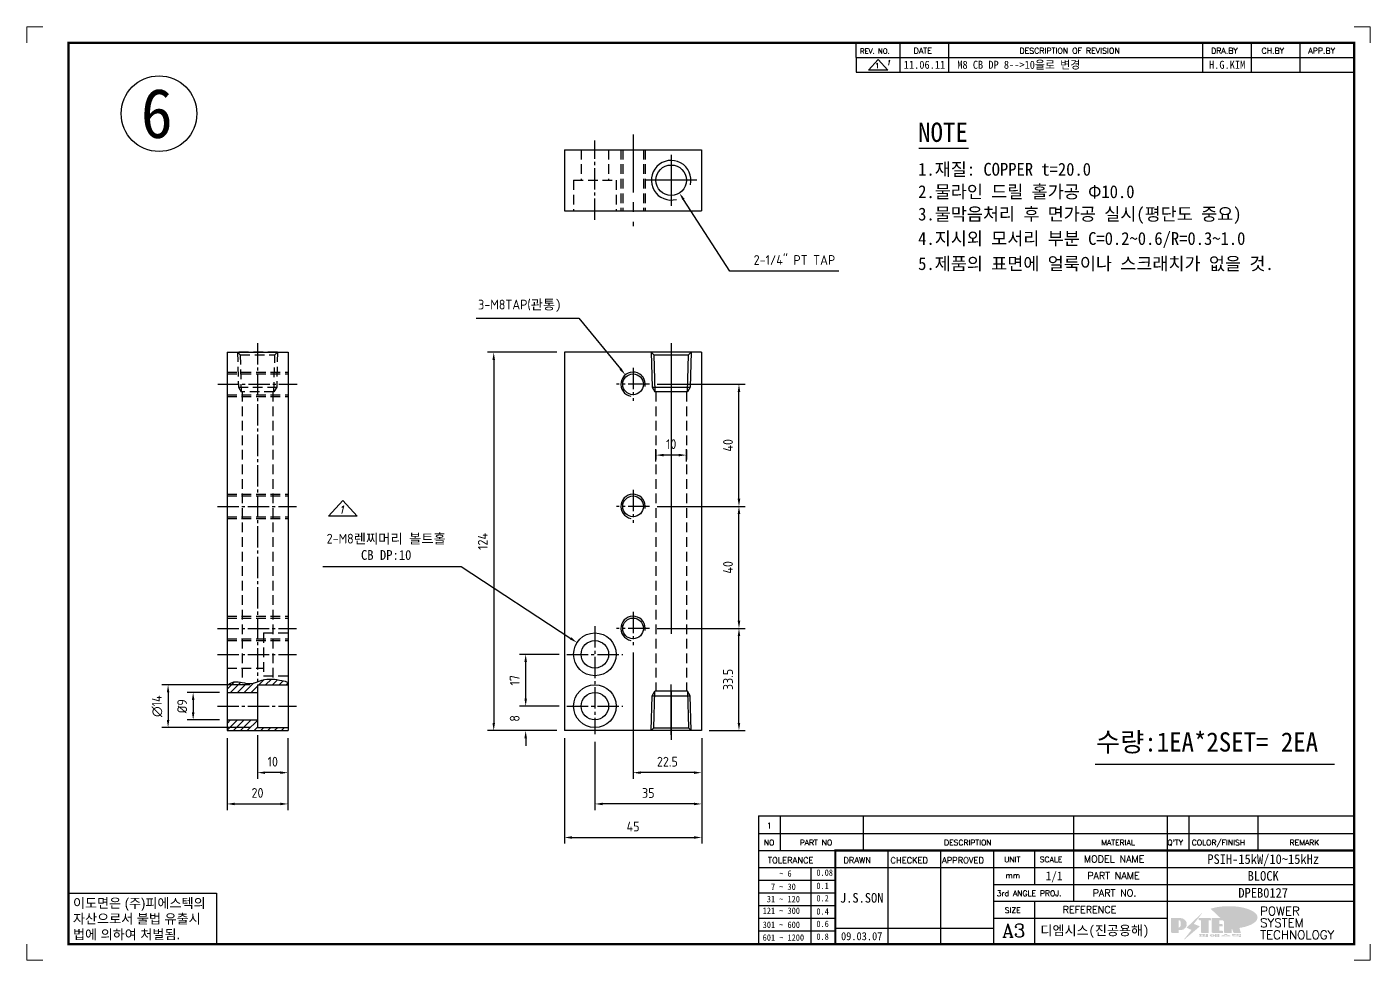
# Model space of a CAD drawing. Header units: millimetres. Extents: x 24815 to 36799, y -9299 to 5469.
# Drawn here: x 29863 to 30303.5, y -4594.7 to -4288.8 of the extents above; entities that cross this region are included whole.
import ezdxf
from ezdxf.enums import TextEntityAlignment as Align

# ---------------------------------------------------------------- set-up
doc = ezdxf.new("R2010")
doc.units = ezdxf.units.MM
for name, pattern in [('CENTER', [50.8, 31.75, -6.35, 6.35, -6.35]), ('CENTER1', [10, 7, -1, 1, -1]), ('CENTER2', [28.575, 19.05, -3.175, 3.175, -3.175]), ('HIDDEN2', [4.7625, 3.175, -1.5875])]:
    doc.linetypes.add(name, pattern=pattern)
doc.layers.add('FORMAT-1', color=7, linetype='Continuous')
doc.layers.add('line', color=3, linetype='Continuous')
doc.styles.add('h1', font='')
doc.styles.add('HAN', font='')
doc.styles.add('RC', font='ROMANC.SHX')
doc.styles.add('ROMANT', font='romant')
doc.styles.add('RT', font='ROMANT.SHX', dxfattribs={"oblique": 15})
doc.styles.get("Standard").update_dxf_attribs({"font": 'ISOCP.SHX', "bigfont": 'WHGTXT.SHX'})
doc.styles.get('h1').set_extended_font_data('New Gulim')
doc.styles.get('HAN').set_extended_font_data('GulimChe')
doc.dimstyles.new('PS-1', dxfattribs={"dimtxt": 3.2, "dimasz": 2.5, "dimexe": 2, "dimexo": 2.5, "dimgap": 2, "dimtad": 1, "dimtoh": 1, "dimrnd": 0.05, "dimzin": 12, "dimdsep": 46, "dimtxsty": 'Standard', "dimcen": 0, "dimclrt": 2, "dimazin": 3, "dimtfac": 1, "dimtofl": 0, "dimtmove": 0, "dimatfit": 3, "dimfxl": 0, "dimtolj": 1, "dimtzin": 0, "dimarcsym": 0})

# ---------------------------------------------------------------- blocks, each defined once
blk = doc.blocks.new('t3')
for p, q in [((0, 15.88), (46.25, 15.88)), ((0, 15.88), (0, 0)), ((46.25, 15.88), (46.25, 0)), ((0, 0), (46.25, 0))]:
    blk.add_line(p, q)
at = {"color": 1, "style": 'h1'}
for s, p in [('이도면은 (주)피에스텍의', (1.4, 11.29)), ('자산으로서 불법 유출시', (1.4, 6.41)), ('법에 의하여 처벌됨.', (1.4, 1.52))]:
    blk.add_text(s, height=3, dxfattribs=at).set_placement(p)
blk = doc.blocks.new('new LOGO')
at = {"layer": 'line'}
h = blk.add_hatch(color=1, dxfattribs=at)
h.paths.add_polyline_path([(41.5, 16.4), (54.3, 16.4, 1), (54.3, 82.9), (0, 82.9), (0, -0.1), (41.5, -0.1)])
h.paths.add_polyline_path([(41.5, 27.9), (41.5, 71.9), (43.6, 71.9, -0.414214), (54.6, 60.9), (54.6, 38.9, -0.414214), (43.6, 27.9)], flags=16)
h.paths.add_polyline_path([(214.7, 71.9), (227.5, 71.9), (227.5, 82.9), (159.7, 82.9), (159.7, 71.9), (172.5, 71.9), (172.5, -0.1), (214.7, -0.1)])
h.paths.add_polyline_path([(276, 37.4), (294.8, 37.4), (294.8, 49.1), (276, 49.1), (276, 71.9), (294.8, 71.9), (294.8, 82.9), (234.5, 82.9), (234.5, -0.1), (297, -0.1), (297, 10.9), (276, 10.9)])
h.paths.add_polyline_path([(347.2, 35.2), (359.7, -0.1), (400.5, -0.1), (379.6, 66.8), (399.7, 82.9), (380.6, 82.9), (347.2, 61.6), (347.2, 82.9), (305.5, 82.9), (305.5, -0.1), (347.2, -0.1)])
h = blk.add_hatch(color=250, dxfattribs=at)
h.paths.add_polyline_path([(44.5, 69.4), (46.6, 69.4, -0.129793), (52, 68, 0.221832), (43.6, 71.9), (41.5, 71.9), (41.5, 27.9), (43.6, 27.9, 0.02048), (44.5, 28)], flags=17)
h.paths.add_polyline_path([(44.5, 13.9), (57.3, 13.9, 0.72362), (77.1, 73.9, -0.679777), (54.3, 16.4), (41.5, 16.4), (41.5, -0.1), (3, -0.1), (3, -2.6), (44.5, -2.6)])
h.paths.add_polyline_path([(117.9, 14.2), (71.5, -44.4), (77.1, -39.6), (120.8, 15.6), (92, 28.9), (173.3, 106), (177.5, 111.4), (89.1, 27.6)])
h.paths.add_polyline_path([(162.7, 71.9), (162.7, 69.4), (172.5, 69.4), (172.5, 71.9)], flags=17)
h.paths.add_polyline_path([(217.7, 69.4), (230.5, 69.4), (230.5, 80.4), (227.5, 80.4), (227.5, 71.9), (214.7, 71.9), (214.7, -0.1), (175.5, -0.1), (175.5, -2.6), (217.7, -2.6)])
h.paths.add_polyline_path([(297.8, 46.6), (294.8, 46.6), (294.8, 37.4), (276, 37.4), (276, 10.9), (279, 10.9), (279, 34.9), (297.8, 34.9)])
h.paths.add_polyline_path([(300, 8.4), (297, 8.4), (297, -0.1), (237.5, -0.1), (237.5, -2.6), (300, -2.6)])
h.paths.add_polyline_path([(297.8, 80.4), (294.8, 80.4), (294.8, 71.9), (276, 71.9), (276, 49.1), (279, 49.1), (279, 69.4), (297.8, 69.4)])
h.paths.add_polyline_path([(350.2, 80.4), (347.2, 80.4), (347.2, 61.6), (350.2, 63.5)])
h.paths.add_polyline_path([(350.2, 26.7), (347.2, 35.2), (347.2, -0.1), (308.5, -0.1), (308.5, -2.6), (350.2, -2.6)])
h.paths.add_polyline_path([(402.7, 80.4), (396.5, 80.4), (379.6, 66.8), (400.5, -0.1), (361.8, -0.1), (362.7, -2.6), (403.5, -2.6), (382.6, 64.3)])
blk.add_hatch(color=5, dxfattribs=at).paths.add_polyline_path([(166.3, 35), (131, 49), (180.4, 112.7), (92, 28.9), (120.8, 15.6), (74.4, -43)])
h = blk.add_hatch(color=253, dxfattribs=at)
edge = h.paths.add_edge_path()
edge.add_ellipse((333.9, 86.4), major_axis=(-165.9, 0), ratio=0.39426, start_angle=111.51268, end_angle=334.46902)
edge.add_ellipse((314.1, 81.2), major_axis=(-153.7, 0), ratio=0.40699, start_angle=121.30662, end_angle=327.74369, ccw=False)
edge.add_line((394, 27.8), (394.7, 25.6))
h = blk.add_hatch(color=250, dxfattribs=at)
edge = h.paths.add_edge_path()
edge.add_ellipse((237.8, -17.6), major_axis=(-14.3, 0), ratio=0.526336, start_angle=192.2456, end_angle=269.07481)
edge.add_line((238.1, -10.1), (237.6, -10.1))
edge.add_ellipse((237.8, -17.6), major_axis=(-14.3, 0), ratio=0.526336, start_angle=270.92519, end_angle=449.07481)
edge.add_line((237.6, -25.1), (238.1, -25.1))
edge.add_ellipse((237.8, -17.6), major_axis=(-14.3, 0), ratio=0.526336, start_angle=450.92519, end_angle=527.7544)
edge.add_line((251.7, -19.2), (254.1, -19.2))
edge.add_line((254.1, -19.2), (254.1, -27.1))
edge.add_line((254.1, -27.1), (263.1, -27.1))
edge.add_line((263.1, -27.1), (263.1, -10.1))
edge.add_line((263.1, -10.1), (254.1, -10.1))
edge.add_line((254.1, -10.1), (254.1, -16))
edge.add_line((254.1, -16), (251.7, -16))
h.paths.add_polyline_path([(241, -16.4), (241, -18.7, -1), (234.4, -18.7), (234.4, -16.4, -1)], flags=16)
h.paths.add_polyline_path([(278.2, -10.1), (268.1, -10.1), (268.1, -27.1), (278.2, -27.1)])
h.paths.add_polyline_path([(310.3, -10.1), (310.3, -11.1, -0.157169), (289.3, -17.5), (294, -19.9, 0.128407), (316.3, -15.9, 0.128407), (338.6, -19.9), (343.3, -17.5, -0.157169), (322.2, -11.1), (322.2, -10.1)])
h.paths.add_polyline_path([(342.1, -25.1), (342.1, -22.3), (290.4, -22.3), (290.4, -25.1)])
h.paths.add_polyline_path([(352, -10.1), (352, -16.2, 0.414214), (354, -18.2), (378.7, -18.2), (378.7, -19.6), (390.2, -19.6), (390.2, -10.1), (378.7, -10.1), (378.7, -13.6), (374.7, -13.6), (374.7, -15.1), (378.7, -15.1), (378.7, -16.2), (364.7, -16.2), (364.7, -15.1), (371.2, -15.1), (371.2, -13.6), (364.7, -13.6), (364.7, -12.6), (374.7, -12.6), (374.7, -10.1)])
h.paths.add_polyline_path([(393.8, -10.1), (393.8, -19.6), (405, -19.6), (405, -10.1)])
h.paths.add_polyline_path([(405, -27.1), (405, -20.9), (356.8, -20.9), (356.8, -23), (391.8, -23), (391.8, -27.1)])
h.paths.add_polyline_path([(200.4, -10.1), (200.4, -22.3), (193.2, -22.3), (193.2, -12.6), (196.6, -12.6), (196.6, -10.1), (161, -10.1), (161, -12.6), (164.5, -12.6), (164.5, -22.3), (161, -22.3), (161, -25.1), (200.4, -25.1), (200.4, -27.1), (213.9, -27.1), (213.9, -10.1)])
h.paths.add_polyline_path([(182, -12.6), (175.6, -12.6), (175.6, -22.3), (182, -22.3)], flags=17)
blk = doc.blocks.new('format-3')
at = {"color": 3, "lineweight": 9}
for p, q in [((0, 286.3), (0, 291.3)), ((5, 291.3), (0, 291.3)), ((414.5, 291.3), (419.5, 291.3)), ((419.5, 286.3), (419.5, 291.3)), ((0, 5), (0, 0)), ((419.5, 5), (419.5, 0)), ((5, 0), (0, 0)), ((414.5, 0), (419.5, 0))]:
    blk.add_line(p, q, dxfattribs=at)
at = {"color": 180}
for p, q in [((258.97, 281.75), (258.97, 286.3)), ((272.71, 281.75), (272.71, 286.3)), ((287.94, 281.75), (287.94, 286.3)), ((367.22, 281.75), (367.22, 286.3)), ((382.45, 281.75), (382.45, 286.3)), ((397.61, 281.75), (397.61, 286.3)), ((258.97, 281.75), (414.5, 281.75)), ((228.5, 39.49), (228.5, 5)), ((228.5, 39.49), (414.5, 39.49)), ((235.29, 39.49), (235.29, 34.21)), ((261.24, 34.21), (261.24, 39.49)), ((326.9, 39.49), (326.9, 34.21)), ((356.11, 39.49), (356.11, 34.21)), ((362.93, 39.49), (362.93, 34.21)), ((384.48, 39.49), (384.48, 34.21)), ((228.5, 34.21), (252.48, 34.21)), ((268.96, 5), (268.96, 34.21)), ((285.45, 5), (285.45, 34.21)), ((301.94, 5), (301.94, 34.21)), ((314.72, 34.21), (314.72, 23.65)), ((326.9, 34.21), (326.9, 18.37)), ((356.11, 34.21), (356.11, 5)), ((228.5, 28.93), (252.48, 28.93)), ((244.89, 5.23), (244.89, 28.93)), ((252.48, 28.93), (414.5, 28.93)), ((228.5, 24.98), (252.48, 24.98)), ((228.5, 21.03), (252.48, 21.03)), ((301.94, 23.65), (414.5, 23.65)), ((228.5, 17.08), (252.48, 17.08)), ((301.94, 18.37), (414.5, 18.37)), ((314.72, 18.37), (314.72, 5)), ((228.5, 13.13), (252.48, 13.13)), ((301.94, 13.09), (356.11, 13.09)), ((228.5, 9.18), (252.48, 9.18)), ((252.48, 9.95), (301.94, 9.95))]:
    blk.add_line(p, q, dxfattribs=at)
at = {"const_width": 0.7}
blk.add_lwpolyline([(252.48, 5), (252.48, 34.21), (414.5, 34.21)], dxfattribs=at)
at = {"layer": 'FORMAT-1', "const_width": 0.7}
blk.add_lwpolyline([(13, 5), (13, 286.3), (414.5, 286.3), (414.5, 5)], close=True, dxfattribs=at)
blk.add_blockref('t3', (13, 5))
at = {"xscale": 0.05400000000000027, "yscale": 0.05400000000000027, "zscale": 0.05400000000000027}
blk.add_blockref('new LOGO', (357.35, 8.65), dxfattribs=at)
at = {"color": 2}
for s, height, style, p in [('REV. NO.', 1.56, 'RC', (260.23, 282.95)), ('DATE', 1.788, 'RC', (276.95, 282.94)), ('DESCRIPTION OF REVISION', 1.7875, 'RC', (309.98, 282.94)), ('DRA.BY', 1.788, 'RC', (369.83, 282.94)), ('CH.BY', 1.788, 'RC', (385.59, 282.94)), ('APP.BY', 1.788, 'RC', (400.18, 282.94)), ('COLOR/FINISH', 1.7424, 'RC', (363.8, 35.83)), ('NO', 1.742, 'RC', (230.16, 35.83)), ('PART NO', 1.742, 'RC', (241.36, 35.83)), ('DESCRIPTION', 1.7424, 'RC', (286.43, 35.83)), ('MATERIAL', 1.742, 'RC', (335.52, 35.83)), ("Q'TY", 1.742, 'RC', (356.17, 35.83)), ('REMARK', 1.742, 'RC', (394.37, 35.83)), (' TOLERANCE', 1.9, 'RC', (230.11, 30.22)), ('DRAWN', 1.9, 'RC', (255, 30.22)), ('CHECKED', 1.9, 'RC', (269.71, 30.22)), ('APPROVED', 1.9, 'RC', (285.8, 30.22)), ('UNIT', 1.742, 'RC', (305.19, 30.55)), ('SCALE', 1.742, 'RC', (316.32, 30.55)), ('MODEL NAME', 2.178, 'RC', (330.12, 30.46)), ('    ~ 6', 2, 'HAN', (229.8, 26.03)), ('0.08', 2, 'HAN', (246.57, 26.31)), ('mm', 1.742, 'RC', (305.67, 25.56)), ('PART NAME', 2.178, 'RC', (331.17, 25.24)), ('  7 ~ 30', 2, 'HAN', (229.8, 21.91)), ('0.1', 2, 'HAN', (246.57, 22.2)), ('3rd ANGLE PROJ.', 1.7424, 'RC', (302.87, 19.97)), ('PART NO.', 2.178, 'RC', (332.84, 19.85)), (' 31 ~ 120', 2, 'HAN', (229.8, 18.04)), ('0.2', 2, 'HAN', (246.57, 18.32)), ('REFERENCE', 2.178, 'RC', (323.52, 14.69)), ('121 ~ 300', 2, 'HAN', (229.8, 14.42)), ('0.4', 2, 'HAN', (246.57, 14.2)), ('SIZE', 1.742, 'RC', (305.39, 14.71)), ('301 ~ 600', 2, 'HAN', (229.8, 10.04)), ('0.6', 2, 'HAN', (246.57, 10.32)), ('601 ~ 1200', 2, 'HAN', (229.8, 6.05)), ('0.8', 2, 'HAN', (246.57, 6.33))]:
    blk.add_text(s, height=height, dxfattribs=dict(at, style=style)).set_placement(p)
at = {"style": 'ROMANT'}
for s, p in [('POWER', (385.15, 13.96)), ('SYSTEM', (385.15, 10.31)), ('TECHNOLOGY', (385.15, 6.56))]:
    blk.add_text(s, height=2.7, dxfattribs=at).set_placement(p)
at = {"color": 2, "lineweight": 25, "style": 'RC'}
blk.add_text('A3', height=4.182, dxfattribs=at).set_placement((304.61, 7.14))
at = {"style": 'HAN'}
for tag, height, p in [('MODEL-NAME', 3, (386.1, 31.53)), ('SCALE', 2.7, (320.81, 26.29)), ('PART-NAME', 3, (386.1, 26.29)), ('CH-BY', 3, (277.21, 19.44)), ('PART-NO', 3, (386.1, 21.01)), ('DRA-BY', 3, (260.72, 19.44)), ('APP-BY', 3, (293.7, 19.44)), ('DRA-DATE', 2.5, (260.72, 7.47)), ('CH-DATE', 2.5, (277.21, 7.47)), ('APP-DATE', 2.5, (293.7, 7.47)), ('관련업체', 3, (333.52, 9.26))]:
    blk.add_attdef(tag, text='', height=height, dxfattribs=at).set_placement(p, align=Align.MIDDLE_CENTER)
blk = doc.blocks.new('no3')
at = {"color": 180}
for p, q in [((0, 5.5), (0, 0)), ((0, 5.5), (186, 5.5)), ((6.79, 5.5), (6.79, 0)), ((32.74, 0.11), (32.74, 5.5)), ((98.4, 5.5), (98.4, 0)), ((127.61, 5.5), (127.61, 0)), ((134.43, 5.5), (134.43, 0)), ((155.98, 5.5), (155.98, 0))]:
    blk.add_line(p, q, dxfattribs=at)
at = {"color": 2, "style": 'HAN'}
for tag, p in [('PART-NO', (19.76, 2.75)), ('MATERIAL', (111.38, 2.75)), ("Q'TY", (131.02, 2.75)), ('COLOR/FINISH', (145.2, 2.75)), ('REMARK', (170.76, 2.75))]:
    blk.add_attdef(tag, text='', height=2.9, dxfattribs=at).set_placement(p, align=Align.MIDDLE_CENTER)
blk.add_attdef('DESCRIPTION', text='', height=2.9, dxfattribs=at).set_placement((34.51, 2.75), align=Align.MIDDLE_LEFT)
at = {"color": 2, "style": 'RT', "oblique": 15}
blk.add_attdef('NO', text='', height=1.74, dxfattribs=at).set_placement((3.38, 2.51), align=Align.MIDDLE_CENTER)
blk = doc.blocks.new('sfgsd')
for p, q in [((56881.97, 131464.74), (56895.13, 131464.74)), ((56882.85, 131463.86), (56881.97, 131464.74)), ((56895.13, 131464.74), (56894.24, 131463.86)), ((56894.24, 131463.86), (56882.85, 131463.86)), ((56894.83, 131453.34), (56882.27, 131453.34)), ((56883.17, 131451.77), (56893.93, 131451.77))]:
    blk.add_line(p, q)
at = {"color": 1, "linetype": 'CENTER', "ltscale": 3}
blk.add_line((56888.55, 131466.17), (56888.55, 131449.61), dxfattribs=at)
at = {"color": 3}
for p, q in [((56883.17, 131451.77), (56882.85, 131463.86)), ((56894.24, 131463.86), (56893.93, 131451.77))]:
    blk.add_line(p, q, dxfattribs=at)
for points in [[(56881.97, 131464.74), (56882.27, 131453.34), (56883.17, 131451.77)], [(56895.13, 131464.74), (56894.83, 131453.34), (56893.93, 131451.77)]]:
    blk.add_lwpolyline(points)
blk = doc.blocks.new('*D1234')
at = {"color": 0, "lineweight": -2}
for p, q in [((30061.79, -4493.94), (30061.79, -4535.27)), ((30084.29, -4521.99), (30084.29, -4535.27)), ((30081.79, -4533.27), (30064.29, -4533.27))]:
    blk.add_line(p, q, dxfattribs=at)
at = {"color": 0}
for points in [[(30064.29, -4532.86), (30064.29, -4533.69), (30061.79, -4533.27)], [(30081.79, -4532.86), (30081.79, -4533.69), (30084.29, -4533.27)]]:
    blk.add_solid(points, dxfattribs=at)
at = {"layer": 'Defpoints', "color": 0}
for p in [(30061.79, -4491.44), (30084.29, -4519.49), (30061.79, -4533.27)]:
    blk.add_point(p, dxfattribs=at)
at = {"color": 2, "insert": (30073.04, -4529.67), "char_height": 3.2, "attachment_point": 5}
blk.add_mtext('\\A1;22.5', dxfattribs=at)
blk = doc.blocks.new('*D1235')
at = {"color": 0, "lineweight": -2}
for p, q in [((30049.29, -4523.19), (30049.29, -4545.53)), ((30084.29, -4521.99), (30084.29, -4545.53)), ((30081.79, -4543.53), (30051.79, -4543.53))]:
    blk.add_line(p, q, dxfattribs=at)
at = {"color": 0}
for points in [[(30051.79, -4543.11), (30051.79, -4543.94), (30049.29, -4543.53)], [(30081.79, -4543.11), (30081.79, -4543.94), (30084.29, -4543.53)]]:
    blk.add_solid(points, dxfattribs=at)
at = {"layer": 'Defpoints', "color": 0}
for p in [(30049.29, -4520.69), (30084.29, -4519.49), (30049.29, -4543.53)]:
    blk.add_point(p, dxfattribs=at)
at = {"color": 2, "insert": (30066.79, -4539.93), "char_height": 3.2, "attachment_point": 5}
blk.add_mtext('\\A1;35', dxfattribs=at)
blk = doc.blocks.new('*D1236')
at = {"color": 0, "lineweight": -2}
for p, q in [((30069.73, -4485.99), (30098.52, -4485.99)), ((30096.52, -4516.99), (30096.52, -4488.49)), ((30086.79, -4519.49), (30098.52, -4519.49))]:
    blk.add_line(p, q, dxfattribs=at)
at = {"color": 0}
for points in [[(30096.1, -4488.49), (30096.94, -4488.49), (30096.52, -4485.99)], [(30096.1, -4516.99), (30096.94, -4516.99), (30096.52, -4519.49)]]:
    blk.add_solid(points, dxfattribs=at)
at = {"layer": 'Defpoints', "color": 0}
for p in [(30067.23, -4485.99), (30096.52, -4485.99), (30084.29, -4519.49)]:
    blk.add_point(p, dxfattribs=at)
at = {"color": 2, "insert": (30092.92, -4502.74), "char_height": 3.2, "attachment_point": 5, "rotation": 90}
blk.add_mtext('\\A1;33.5', dxfattribs=at)
blk = doc.blocks.new('*D1237')
at = {"color": 0, "lineweight": -2}
for p, q in [((30069.73, -4445.99), (30098.52, -4445.99)), ((30096.52, -4483.49), (30096.52, -4448.49)), ((30069.73, -4485.99), (30098.52, -4485.99))]:
    blk.add_line(p, q, dxfattribs=at)
at = {"color": 0}
for points in [[(30096.1, -4448.49), (30096.94, -4448.49), (30096.52, -4445.99)], [(30096.1, -4483.49), (30096.94, -4483.49), (30096.52, -4485.99)]]:
    blk.add_solid(points, dxfattribs=at)
at = {"layer": 'Defpoints', "color": 0}
for p in [(30067.23, -4445.99), (30096.52, -4445.99), (30067.23, -4485.99)]:
    blk.add_point(p, dxfattribs=at)
at = {"color": 2, "insert": (30092.92, -4465.99), "char_height": 3.2, "attachment_point": 5, "rotation": 90}
blk.add_mtext('\\A1;40', dxfattribs=at)
blk = doc.blocks.new('*D1238')
at = {"color": 0, "lineweight": -2}
for p, q in [((30069.73, -4405.99), (30098.52, -4405.99)), ((30096.52, -4443.49), (30096.52, -4408.49)), ((30069.73, -4445.99), (30098.52, -4445.99))]:
    blk.add_line(p, q, dxfattribs=at)
at = {"color": 0}
for points in [[(30096.1, -4408.49), (30096.94, -4408.49), (30096.52, -4405.99)], [(30096.1, -4443.49), (30096.94, -4443.49), (30096.52, -4445.99)]]:
    blk.add_solid(points, dxfattribs=at)
at = {"layer": 'Defpoints', "color": 0}
for p in [(30067.23, -4405.99), (30096.52, -4405.99), (30067.23, -4445.99)]:
    blk.add_point(p, dxfattribs=at)
at = {"color": 2, "insert": (30092.92, -4425.99), "char_height": 3.2, "attachment_point": 5, "rotation": 90}
blk.add_mtext('\\A1;40', dxfattribs=at)
blk = doc.blocks.new('*D1239')
at = {"color": 0, "lineweight": -2}
for p, q in [((30039.29, -4521.99), (30039.29, -4556.52)), ((30084.29, -4521.99), (30084.29, -4556.52)), ((30041.79, -4554.52), (30081.79, -4554.52))]:
    blk.add_line(p, q, dxfattribs=at)
at = {"color": 0}
for points in [[(30041.79, -4554.1), (30041.79, -4554.94), (30039.29, -4554.52)], [(30081.79, -4554.1), (30081.79, -4554.94), (30084.29, -4554.52)]]:
    blk.add_solid(points, dxfattribs=at)
at = {"layer": 'Defpoints', "color": 0}
for p in [(30039.29, -4519.49), (30084.29, -4519.49), (30084.29, -4554.52)]:
    blk.add_point(p, dxfattribs=at)
at = {"color": 2, "insert": (30061.79, -4550.92), "char_height": 3.2, "attachment_point": 5}
blk.add_mtext('\\A1;45', dxfattribs=at)
blk = doc.blocks.new('*D1240')
at = {"color": 0, "lineweight": -2}
for p, q in [((30026.58, -4508.99), (30026.58, -4506.49)), ((30037.59, -4511.49), (30024.58, -4511.49)), ((30036.79, -4519.49), (30024.58, -4519.49)), ((30026.58, -4521.99), (30026.58, -4524.49))]:
    blk.add_line(p, q, dxfattribs=at)
at = {"color": 0}
for points in [[(30026.16, -4508.99), (30026.99, -4508.99), (30026.58, -4511.49)], [(30026.16, -4521.99), (30026.99, -4521.99), (30026.58, -4519.49)]]:
    blk.add_solid(points, dxfattribs=at)
at = {"layer": 'Defpoints', "color": 0}
for p in [(30026.58, -4511.49), (30040.09, -4511.49), (30039.29, -4519.49)]:
    blk.add_point(p, dxfattribs=at)
at = {"color": 2, "insert": (30022.98, -4515.49), "char_height": 3.2, "attachment_point": 5, "rotation": 90}
blk.add_mtext('\\A1;8', dxfattribs=at)
blk = doc.blocks.new('*D1241')
at = {"color": 0, "lineweight": -2}
for p, q in [((30037.59, -4494.49), (30024.58, -4494.49)), ((30026.58, -4508.99), (30026.58, -4496.99)), ((30037.59, -4511.49), (30024.58, -4511.49))]:
    blk.add_line(p, q, dxfattribs=at)
at = {"color": 0}
for points in [[(30026.16, -4496.99), (30026.99, -4496.99), (30026.58, -4494.49)], [(30026.16, -4508.99), (30026.99, -4508.99), (30026.58, -4511.49)]]:
    blk.add_solid(points, dxfattribs=at)
at = {"layer": 'Defpoints', "color": 0}
for p in [(30026.58, -4494.49), (30040.09, -4494.49), (30040.09, -4511.49)]:
    blk.add_point(p, dxfattribs=at)
at = {"color": 2, "insert": (30022.98, -4502.99), "char_height": 3.2, "attachment_point": 5, "rotation": 90}
blk.add_mtext('\\A1;17', dxfattribs=at)
blk = doc.blocks.new('*D1242')
at = {"color": 0, "lineweight": -2}
for p, q in [((30010.32, -4384.3), (30044.05, -4384.3)), ((30044.05, -4384.3), (30057.67, -4400.96))]:
    blk.add_line(p, q, dxfattribs=at)
at = {"color": 0}
blk.add_solid([(30057.99, -4400.7), (30057.35, -4401.22), (30059.25, -4402.9)], dxfattribs=at)
at = {"layer": 'Defpoints', "color": 0}
for p in [(30059.25, -4402.9), (30064.32, -4409.09)]:
    blk.add_point(p, dxfattribs=at)
at = {"color": 2, "insert": (30024.65, -4380.29), "char_height": 3.2, "attachment_point": 5}
blk.add_mtext('\\A1;3-M8TAP({\\fGulimChe|b0|i0|c129|p49;관통)}', dxfattribs=at)
blk = doc.blocks.new('*D1243')
at = {"color": 0, "lineweight": -2}
for p, q in [((30069.29, -4431.28), (30069.29, -4427.2)), ((30076.79, -4429.2), (30071.79, -4429.2)), ((30079.29, -4431.28), (30079.29, -4427.2))]:
    blk.add_line(p, q, dxfattribs=at)
at = {"color": 0}
for points in [[(30071.79, -4428.78), (30071.79, -4429.61), (30069.29, -4429.2)], [(30076.79, -4428.78), (30076.79, -4429.61), (30079.29, -4429.2)]]:
    blk.add_solid(points, dxfattribs=at)
at = {"layer": 'Defpoints', "color": 0}
for p in [(30069.29, -4429.2), (30069.29, -4433.78), (30079.29, -4433.78)]:
    blk.add_point(p, dxfattribs=at)
at = {"color": 2, "insert": (30074.29, -4425.6), "char_height": 3.2, "attachment_point": 5}
blk.add_mtext('\\A1;10', dxfattribs=at)
blk = doc.blocks.new('*D1244')
at = {"color": 0, "lineweight": -2}
for p, q in [((30036.79, -4395.49), (30014.1, -4395.49)), ((30016.1, -4397.99), (30016.1, -4516.99)), ((30036.79, -4519.49), (30014.1, -4519.49))]:
    blk.add_line(p, q, dxfattribs=at)
at = {"color": 0}
for points in [[(30015.69, -4397.99), (30016.52, -4397.99), (30016.1, -4395.49)], [(30015.69, -4516.99), (30016.52, -4516.99), (30016.1, -4519.49)]]:
    blk.add_solid(points, dxfattribs=at)
at = {"layer": 'Defpoints', "color": 0}
for p in [(30039.29, -4395.49), (30016.1, -4519.49), (30039.29, -4519.49)]:
    blk.add_point(p, dxfattribs=at)
at = {"color": 2, "insert": (30012.5, -4457.49), "char_height": 3.2, "attachment_point": 5, "rotation": 90}
blk.add_mtext('\\A1;124', dxfattribs=at)
blk = doc.blocks.new('*D1153')
at = {"color": 0, "lineweight": -2}
for p, q in [((30093.5, -4368.86), (30078.35, -4345.42)), ((30129.29, -4368.86), (30093.5, -4368.86))]:
    blk.add_line(p, q, dxfattribs=at)
at = {"color": 0}
blk.add_solid([(30078.7, -4345.19), (30078, -4345.64), (30077, -4343.32)], dxfattribs=at)
at = {"layer": 'Defpoints', "color": 0}
for p in [(30071.57, -4334.92), (30077, -4343.32)]:
    blk.add_point(p, dxfattribs=at)
at = {"color": 2, "insert": (30114.7, -4365.26), "char_height": 3.2, "attachment_point": 5}
blk.add_mtext('\\A1;2-1/4" PT TAP', dxfattribs=at)
blk = doc.blocks.new('re3')
at = {"color": 180}
for p, q in [((0, 0), (0, -4.55)), ((6.87, -0.64), (3.86, -3.91)), ((9.88, -3.91), (3.86, -3.91)), ((6.87, -0.64), (9.88, -3.91)), ((13.74, -4.55), (13.74, 0)), ((28.97, -4.55), (28.97, 0)), ((108.25, -4.55), (108.25, 0)), ((123.49, -4.55), (123.49, 0)), ((138.64, -4.55), (138.64, 0)), ((0, -4.55), (155.53, -4.55))]:
    blk.add_line(p, q, dxfattribs=at)
at = {"color": 2, "style": 'RC', "oblique": 15}
blk.add_attdef('REV.NO', text='', height=1.56, dxfattribs=at).set_placement((6.59, -2.56), align=Align.MIDDLE_CENTER)
blk.add_attdef('-1', text='', height=1.56, dxfattribs=at).set_placement((9.37, -1.66), align=Align.MIDDLE_LEFT)
at = {"color": 2, "style": 'HAN'}
for tag, p in [('REV.-DATE', (21.36, -2.28)), ('DRA.BY', (115.87, -2.28)), ('CH.BY', (131.07, -2.28)), ('APP.BY', (147.09, -2.28))]:
    blk.add_attdef(tag, text='', height=2.5, dxfattribs=at).set_placement(p, align=Align.MIDDLE_CENTER)
blk.add_attdef('DESCRIPTION-OF-REVISION', text='', height=2.5, dxfattribs=at).set_placement((31.61, -2.28), align=Align.MIDDLE_LEFT)
blk = doc.blocks.new('*D1253')
at = {"color": 0, "lineweight": -2}
for p, q in [((29938.64, -4520.99), (29938.64, -4535.27)), ((29948.64, -4521.99), (29948.64, -4535.27)), ((29946.14, -4533.27), (29941.14, -4533.27))]:
    blk.add_line(p, q, dxfattribs=at)
at = {"color": 0}
for points in [[(29941.14, -4532.86), (29941.14, -4533.69), (29938.64, -4533.27)], [(29946.14, -4532.86), (29946.14, -4533.69), (29948.64, -4533.27)]]:
    blk.add_solid(points, dxfattribs=at)
at = {"layer": 'Defpoints', "color": 0}
for p in [(29938.64, -4518.49), (29948.64, -4519.49), (29938.64, -4533.27)]:
    blk.add_point(p, dxfattribs=at)
at = {"color": 2, "insert": (29943.64, -4529.67), "char_height": 3.2, "attachment_point": 5}
blk.add_mtext('\\A1;10', dxfattribs=at)
blk = doc.blocks.new('*D1254')
at = {"color": 0, "lineweight": -2}
for p, q in [((29928.64, -4521.99), (29928.64, -4545.53)), ((29948.64, -4521.99), (29948.64, -4545.53)), ((29931.14, -4543.53), (29946.14, -4543.53))]:
    blk.add_line(p, q, dxfattribs=at)
at = {"color": 0}
for points in [[(29931.14, -4543.11), (29931.14, -4543.94), (29928.64, -4543.53)], [(29946.14, -4543.11), (29946.14, -4543.94), (29948.64, -4543.53)]]:
    blk.add_solid(points, dxfattribs=at)
at = {"layer": 'Defpoints', "color": 0}
for p in [(29928.64, -4519.49), (29948.64, -4519.49), (29948.64, -4543.53)]:
    blk.add_point(p, dxfattribs=at)
at = {"color": 2, "insert": (29938.64, -4539.92), "char_height": 3.2, "attachment_point": 5}
blk.add_mtext('\\A1;20', dxfattribs=at)
blk = doc.blocks.new('*D1255')
at = {"color": 0, "lineweight": -2}
for p, q in [((29926.14, -4506.99), (29915.54, -4506.99)), ((29917.54, -4509.49), (29917.54, -4513.49)), ((29926.14, -4515.99), (29915.54, -4515.99))]:
    blk.add_line(p, q, dxfattribs=at)
at = {"color": 0}
for points in [[(29917.12, -4509.49), (29917.96, -4509.49), (29917.54, -4506.99)], [(29917.12, -4513.49), (29917.96, -4513.49), (29917.54, -4515.99)]]:
    blk.add_solid(points, dxfattribs=at)
at = {"layer": 'Defpoints', "color": 0}
for p in [(29928.64, -4506.99), (29917.54, -4515.99), (29928.64, -4515.99)]:
    blk.add_point(p, dxfattribs=at)
at = {"color": 2, "insert": (29913.94, -4511.49), "char_height": 3.2, "attachment_point": 5, "rotation": 90}
blk.add_mtext('\\A1;%%C9', dxfattribs=at)
blk = doc.blocks.new('*D1256')
at = {"color": 0, "lineweight": -2}
for p, q in [((29936.14, -4504.49), (29907.32, -4504.49)), ((29909.32, -4506.99), (29909.32, -4515.99)), ((29936.14, -4518.49), (29907.32, -4518.49))]:
    blk.add_line(p, q, dxfattribs=at)
at = {"color": 0}
for points in [[(29908.9, -4506.99), (29909.73, -4506.99), (29909.32, -4504.49)], [(29908.9, -4515.99), (29909.73, -4515.99), (29909.32, -4518.49)]]:
    blk.add_solid(points, dxfattribs=at)
at = {"layer": 'Defpoints', "color": 0}
for p in [(29938.64, -4504.49), (29909.32, -4518.49), (29938.64, -4518.49)]:
    blk.add_point(p, dxfattribs=at)
at = {"color": 2, "insert": (29903.05, -4511.49), "char_height": 3.2, "attachment_point": 5, "rotation": 90}
blk.add_mtext('\\A1;\\P∅14', dxfattribs=at)
blk = doc.blocks.new('*D1166')
at = {"color": 0, "lineweight": -2}
for p, q in [((29960.09, -4465.66), (30005.38, -4465.66)), ((30005.38, -4465.66), (30041.34, -4489.28))]:
    blk.add_line(p, q, dxfattribs=at)
at = {"color": 0}
blk.add_solid([(30041.57, -4488.93), (30041.12, -4489.63), (30043.43, -4490.65)], dxfattribs=at)
at = {"layer": 'Defpoints', "color": 0}
for p in [(30043.43, -4490.65), (30055.14, -4498.33)]:
    blk.add_point(p, dxfattribs=at)
at = {"color": 2, "insert": (29980.84, -4459.28), "char_height": 3.2, "attachment_point": 5}
blk.add_mtext('\\A1;2-M8{\\fGulimChe|b0|i0|c129|p49;렌찌머리 볼트홀\\PCB DP:10}', dxfattribs=at)

msp = doc.modelspace()

# ---------------------------------------------------------------- hatches: boundary and pattern name
h = msp.add_hatch()
h.set_pattern_fill('ANSI31', color=256, scale=0.5, style=0)
h.set_pattern_definition([(45, (10955.8887, 31006.7832), (-1.122532015, 1.122532015), [])])
edge = h.paths.add_edge_path()
edge.add_spline(control_points=[(29928.644, -4504.608), (29929.387, -4504.155), (29931.773, -4502.701), (29935.99, -4504.935), (29940.874, -4502.141), (29945.219, -4502.689), (29947.99, -4503.414), (29948.644, -4503.585)], knot_values=[0, 0, 0, 0, 2.514925, 8.0741887, 11.8707258, 18.4622003, 20.4992723, 20.4992723, 20.4992723, 20.4992723], degree=3, periodic=0)
edge.add_line((29948.644, -4503.585), (29948.644, -4504.492))
edge.add_line((29948.644, -4504.492), (29938.644, -4504.492))
edge.add_line((29938.644, -4504.492), (29938.644, -4506.992))
edge.add_line((29938.644, -4506.992), (29928.644, -4506.992))
edge.add_line((29928.644, -4506.992), (29928.644, -4504.608))
h.paths.add_polyline_path([(29938.644, -4515.992), (29928.644, -4515.992), (29928.644, -4519.492), (29948.644, -4519.492), (29948.644, -4518.492), (29938.644, -4518.492)])

# ---------------------------------------------------------------- linework, layer by layer
at = {"color": 0, "linetype": 'CENTER2'}
msp.add_line((30061.786, -4324.115), (30061.786, -4354.115), dxfattribs=at)
at = {"color": 1}
for p, q in [((30039.286, -4329.115), (30039.286, -4349.115)), ((30039.286, -4329.115), (30084.286, -4329.115)), ((30084.286, -4329.115), (30084.286, -4349.115)), ((30039.286, -4349.115), (30084.286, -4349.115)), ((29928.644, -4395.492), (29948.644, -4395.492)), ((29928.644, -4395.492), (29928.644, -4519.492)), ((29948.644, -4395.492), (29948.644, -4519.492)), ((30084.286, -4395.492), (30039.286, -4395.492)), ((30039.286, -4395.492), (30039.286, -4519.492)), ((30084.286, -4395.492), (30084.286, -4519.492)), ((29938.644, -4504.492), (29938.644, -4518.492)), ((29938.644, -4504.492), (29948.644, -4504.492)), ((29928.644, -4506.992), (29938.644, -4506.992)), ((29928.644, -4515.992), (29938.644, -4515.992)), ((29938.644, -4518.492), (29948.644, -4518.492)), ((29928.644, -4519.492), (29948.644, -4519.492)), ((30084.286, -4519.492), (30039.286, -4519.492))]:
    msp.add_line(p, q, dxfattribs=at)
at = {"color": 2, "linetype": 'HIDDEN2'}
for p, q in [((30044.786, -4329.115), (30044.786, -4339.115)), ((30053.786, -4329.115), (30053.786, -4339.115)), ((30057.786, -4329.115), (30057.786, -4349.115)), ((30058.386, -4329.115), (30058.386, -4349.115)), ((30065.186, -4329.115), (30065.186, -4349.115)), ((30065.786, -4329.115), (30065.786, -4349.115)), ((30042.286, -4339.115), (30056.286, -4339.115)), ((30042.286, -4339.115), (30042.286, -4349.115)), ((30056.286, -4339.115), (30056.286, -4349.115)), ((29928.644, -4401.992), (29948.644, -4401.992)), ((29928.644, -4402.592), (29948.644, -4402.592)), ((30069.286, -4408.46), (30069.286, -4506.492)), ((30079.286, -4408.46), (30079.286, -4506.492)), ((29928.644, -4409.392), (29948.644, -4409.392)), ((29928.644, -4409.992), (29948.644, -4409.992)), ((29928.644, -4441.992), (29948.644, -4441.992)), ((29928.644, -4442.592), (29948.644, -4442.592)), ((29928.644, -4449.392), (29948.644, -4449.392)), ((29928.644, -4449.992), (29948.644, -4449.992)), ((29928.644, -4481.992), (29948.644, -4481.992)), ((29928.644, -4482.592), (29948.644, -4482.592)), ((29928.644, -4489.392), (29948.644, -4489.392)), ((29928.644, -4489.992), (29948.644, -4489.992))]:
    msp.add_line(p, q, dxfattribs=at)
at = {"color": 1, "linetype": 'CENTER1'}
msp.add_line((30049.286, -4352.115), (30049.286, -4326.115), dxfattribs=at)
for p, q in [((30155.454, -4328.603), (30171.794, -4328.603)), ((30213.375, -4530.502), (30291.764, -4530.502))]:
    msp.add_line(p, q)
at = {"color": 1, "linetype": 'CENTER', "ltscale": 3}
for p, q in [((30074.285, -4330.74), (30074.286, -4347.491)), ((30082.661, -4339.115), (30065.91, -4339.115)), ((30074.286, -4392.492), (30074.286, -4522.492))]:
    msp.add_line(p, q, dxfattribs=at)
at = {"color": 252, "linetype": 'HIDDEN2'}
for p, q in [((29945.223, -4395.492), (29932.066, -4395.492)), ((29932.066, -4395.492), (29932.949, -4396.376)), ((29944.339, -4396.376), (29945.223, -4395.492)), ((29932.949, -4396.376), (29933.264, -4408.46)), ((29932.949, -4396.376), (29944.339, -4396.376)), ((29944.024, -4408.46), (29944.339, -4396.376)), ((29932.359, -4406.892), (29944.929, -4406.892)), ((29944.024, -4408.46), (29933.264, -4408.46)), ((29933.644, -4408.46), (29933.644, -4503.622)), ((29943.644, -4408.46), (29943.644, -4502.611))]:
    msp.add_line(p, q, dxfattribs=at)
at = {"color": 0, "linetype": 'CENTER1'}
for p, q in [((29938.644, -4392.492), (29938.644, -4503.454)), ((30061.786, -4400.545), (30061.786, -4411.439)), ((29925.644, -4405.992), (29951.644, -4405.992)), ((30067.232, -4405.992), (30056.339, -4405.992)), ((30061.786, -4440.545), (30061.786, -4451.439)), ((29925.476, -4445.992), (29951.476, -4445.992)), ((30067.232, -4445.992), (30056.339, -4445.992)), ((30061.786, -4480.545), (30061.786, -4491.439)), ((29925.476, -4485.992), (29951.476, -4485.992)), ((30049.286, -4485.294), (30049.286, -4520.69)), ((30067.232, -4485.992), (30056.339, -4485.992)), ((29925.476, -4494.492), (29951.476, -4494.492)), ((30040.088, -4494.492), (30058.484, -4494.492)), ((29925.476, -4511.492), (29951.476, -4511.492)), ((30040.088, -4511.492), (30058.484, -4511.492))]:
    msp.add_line(p, q, dxfattribs=at)
at = {"color": 180}
for p, q in [((29966.606, -4444.051), (29961.87, -4449.21)), ((29966.606, -4444.051), (29971.343, -4449.21)), ((29971.343, -4449.21), (29961.87, -4449.21))]:
    msp.add_line(p, q, dxfattribs=at)
at = {"color": 250, "linetype": 'HIDDEN2'}
for p, q in [((29940.644, -4487.492), (29940.644, -4501.492)), ((29940.644, -4487.492), (29948.644, -4487.492)), ((29928.644, -4489.992), (29940.644, -4489.992)), ((29928.644, -4498.992), (29940.644, -4498.992)), ((29940.644, -4501.492), (29948.644, -4501.492))]:
    msp.add_line(p, q, dxfattribs=at)
at = {"color": 252, "linetype": 'HIDDEN2'}
for points in [[(29932.066, -4395.492), (29932.359, -4406.892), (29933.264, -4408.46)], [(29945.223, -4395.492), (29944.929, -4406.892), (29944.024, -4408.46)]]:
    msp.add_lwpolyline(points, dxfattribs=at)
for centre, radius in [((29906.346, -4317.284), 12.402), ((30061.786, -4405.992), 3.4), ((30061.786, -4445.992), 3.4), ((30061.786, -4485.992), 3.4)]:
    msp.add_circle(centre, radius)
at = {"color": 3}
msp.add_circle((30074.286, -4339.114), 5, dxfattribs=at)
at = {"color": 1}
for centre, radius in [((30049.286, -4494.492), 7), ((30049.286, -4494.492), 4.5), ((30049.286, -4511.492), 7), ((30049.286, -4511.492), 4.5)]:
    msp.add_circle(centre, radius, dxfattribs=at)
msp.add_arc((30074.286, -4339.114), 6.5, 346.75792, 285.25066)
at = {"color": 3}
for centre in [(30061.786, -4405.992), (30061.786, -4445.992), (30061.786, -4485.992)]:
    msp.add_arc(centre, 4, 350, 260, dxfattribs=at)
msp.add_spline([(29928.644, -4504.608), (29930.92, -4503.538), (29936.454, -4504.067), (29940.078, -4502.935), (29946.668, -4503.091), (29948.644, -4503.585)], degree=3)

# ---------------------------------------------------------------- block references
at = {"xscale": 1.05000000000291, "yscale": 1.05000000000291, "zscale": 1.05000000000291}
msp.add_blockref('format-3', (29863.011, -4594.71), dxfattribs=at).add_auto_attribs({'DRA-DATE': '09.03.07', 'DRA-BY': 'J.S.SON', 'MODEL-NAME': 'PSIH-15kW/10~15kHz', 'PART-NAME': 'BLOCK', 'PART-NO': 'DPEB0127', 'SCALE': '1/1', '관련업체': '디엠시스(진공용해)'})
ref = msp.add_blockref('re3', (30134.926, -4298.872), dxfattribs=dict(xscale=1.05000000000291, yscale=1.05000000000291, zscale=1.05000000000291))
ref.add_attrib('DRA.BY', 'H.G.KIM', dxfattribs={"color": 2, "height": 2.625, "style": 'HAN'}).set_placement((30256.589, -4301.261), align=Align.MIDDLE_CENTER)
ref.add_attrib('DESCRIPTION-OF-REVISION', 'M8 CB DP 8-->10을로 변경', dxfattribs={"color": 2, "height": 2.625, "style": 'HAN'}).set_placement((30168.119, -4301.261), align=Align.MIDDLE_LEFT)
ref.add_attrib('REV.-DATE', '11.06.11', dxfattribs={"color": 2, "height": 2.625, "style": 'HAN'}).set_placement((30157.352, -4301.261), align=Align.MIDDLE_CENTER)
ref.add_attrib('-1', '1', dxfattribs={"color": 2, "height": 1.638, "style": 'RC', "oblique": 15}).set_placement((30144.763, -4300.615), align=Align.MIDDLE_LEFT)
ref.add_attrib('REV.NO', '1', dxfattribs={"color": 2, "height": 1.638, "style": 'RC'}).set_placement((30141.843, -4301.558), align=Align.MIDDLE_CENTER)
at = {"xscale": -1}
msp.add_blockref('sfgsd', (86962.836, -135860.234), dxfattribs=at)
at = {"rotation": 180}
msp.add_blockref('sfgsd', (86962.836, 126945.25), dxfattribs=at)
ref = msp.add_blockref('no3', (30102.936, -4553.241), dxfattribs=dict(xscale=1.05000000000291, yscale=1.05000000000291, zscale=1.05000000000291))
ref.add_attrib('NO', '1', dxfattribs={"color": 2, "height": 1.827, "style": 'RT'}).set_placement((30106.49, -4550.609), align=Align.MIDDLE_CENTER)

# ---------------------------------------------------------------- texts
at = {"color": 2, "style": 'HAN'}
for s, height, p in [('6', 16.2, (29900.376, -4325.259)), ('NOTE', 6.3, (30155.274, -4326.54)), ('1.재질: COPPER t=20.0', 4.2, (30155.274, -4337.612)), ('2.물라인 드릴 홀가공 Φ10.0', 4.2, (30155.274, -4344.962)), ('3.물막음처리 후 면가공 실시(평단도 중요)', 4.2, (30155.274, -4352.287)), ('4.지시외 모서리 부분 C=0.2~0.6/R=0.3~1.0', 4.2, (30155.274, -4360.304)), ('5.제품의 표면에 얼룩이나 스크래치가 없을 것.', 4.2, (30155.274, -4368.529)), ('수량:1EA*2SET= 2EA', 6.3, (30213.62, -4526.357))]:
    msp.add_text(s, height=height, dxfattribs=at).set_placement(p)
at = {"color": 2, "style": 'RC', "oblique": 15}
msp.add_attdef('1', text='1', height=2.457, dxfattribs=at).set_placement((29966.162, -4447.075), align=Align.MIDDLE_CENTER)

# ---------------------------------------------------------------- dimensions: what is measured, and where the dimension line sits
for p1, p2, text, picture, middle in [((30071.573, -4334.915), (30076.998, -4343.315), '2-1/4" PT TAP', '*D1153', (30114.699, -4368.863)), ((30064.318, -4409.089), (30059.253, -4402.896), '3-M8TAP({\\fGulimChe|b0|i0|c129|p49;관통)}', '*D1242', (30024.652, -4384.304)), ((30055.137, -4498.334), (30043.434, -4490.65), '2-M8{\\fGulimChe|b0|i0|c129|p49;렌찌머리 볼트홀\\PCB DP:10}', '*D1166', (29980.835, -4465.661))]:
    dim = msp.add_diameter_dim_2p(p1=p1, p2=p2, text=text, dimstyle='PS-1')
    dim.commit()
    dim.dimension.update_dxf_attribs({"geometry": picture, "text_midpoint": middle, "dimtype": 163})
for base, p1, p2, angle, picture, middle in [((30016.103, -4519.492), (30039.286, -4395.492), (30039.286, -4519.492), 90, '*D1244', (30012.503, -4457.492)), ((30069.286, -4429.196), (30079.286, -4433.777), (30069.286, -4433.777), 180, '*D1243', (30074.286, -4425.596)), ((30096.52, -4485.992), (30084.286, -4519.492), (30067.232, -4485.992), 90, '*D1236', (30092.92, -4502.742)), ((30061.786, -4533.274), (30084.286, -4519.492), (30061.786, -4491.439), 180, '*D1234', (30073.036, -4529.673)), ((30026.576, -4511.492), (30039.286, -4519.492), (30040.088, -4511.492), 90, '*D1240', (30022.976, -4515.492)), ((30084.286, -4554.522), (30039.286, -4519.492), (30084.286, -4519.492), 180, '*D1239', (30061.786, -4550.922)), ((30049.286, -4543.525), (30084.286, -4519.492), (30049.286, -4520.69), 180, '*D1235', (30066.786, -4539.925))]:
    dim = msp.add_linear_dim(base=base, p1=p1, p2=p2, angle=angle, dimstyle='PS-1')
    dim.commit()
    dim.dimension.update_dxf_attribs({"geometry": picture, "text_midpoint": middle})
for base, p1, p2, picture, middle in [((30096.52, -4405.992), (30067.232, -4445.992), (30067.232, -4405.992), '*D1238', (30092.92, -4425.992)), ((30096.52, -4445.992), (30067.232, -4485.992), (30067.232, -4445.992), '*D1237', (30092.92, -4465.992)), ((30026.576, -4494.492), (30040.088, -4511.492), (30040.088, -4494.492), '*D1241', (30022.976, -4502.992))]:
    dim = msp.add_linear_dim(base=base, p1=p1, p2=p2, angle=90, dimstyle='PS-1', override={"dimtmove": 1})
    dim.commit()
    dim.dimension.update_dxf_attribs({"geometry": picture, "text_midpoint": middle})
dim = msp.add_linear_dim(base=(29909.317, -4518.492), p1=(29938.644, -4504.492), p2=(29938.644, -4518.492), angle=90, text='^J%%C<>', dimstyle='PS-1')
dim.commit()
dim.dimension.update_dxf_attribs({"geometry": '*D1256', "text_midpoint": (29903.05, -4511.492)})
dim = msp.add_linear_dim(base=(29917.541, -4515.992), p1=(29928.644, -4506.992), p2=(29928.644, -4515.992), angle=90, text='%%C<>', dimstyle='PS-1')
dim.commit()
dim.dimension.update_dxf_attribs({"geometry": '*D1255', "text_midpoint": (29917.541, -4511.492), "dimtype": 160})
for base, p1, p2, picture, middle in [((29938.644, -4533.274), (29948.644, -4519.492), (29938.644, -4518.492), '*D1253', (29943.644, -4529.674)), ((29948.644, -4543.525), (29928.644, -4519.492), (29948.644, -4519.492), '*D1254', (29938.644, -4539.925))]:
    dim = msp.add_linear_dim(base=base, p1=p1, p2=p2, dimstyle='PS-1')
    dim.commit()
    dim.dimension.update_dxf_attribs({"geometry": picture, "text_midpoint": middle})

doc.saveas('drawing.dxf')
